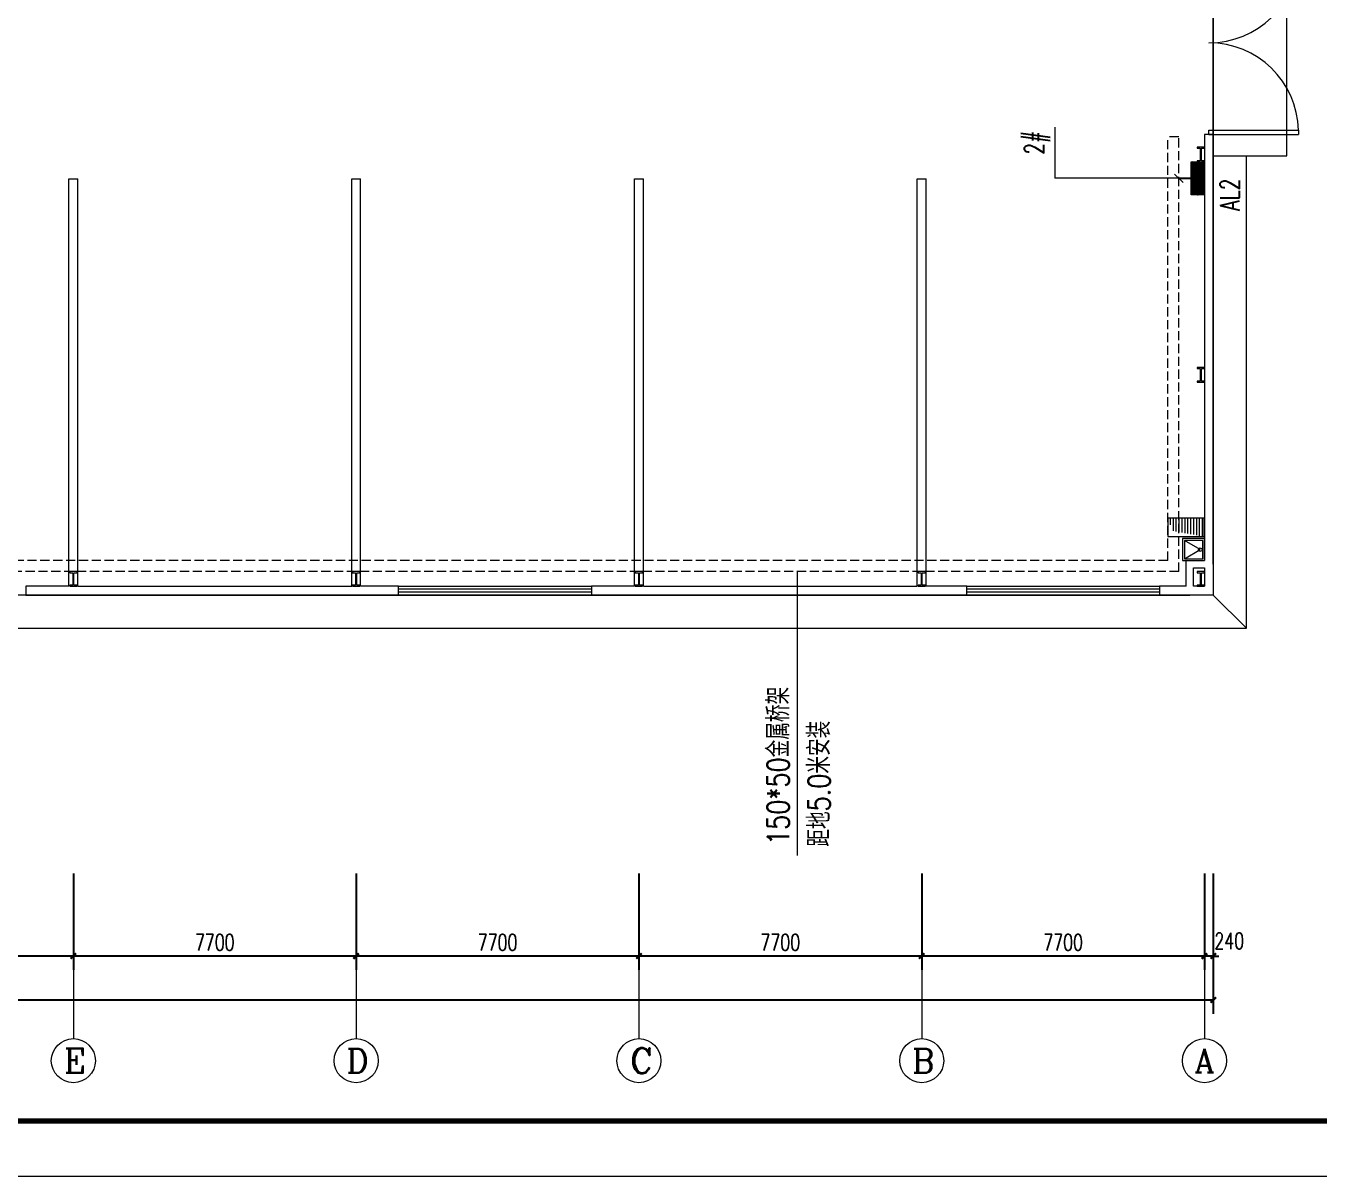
# Model space of a CAD drawing. Header units: inches. Extents: x -3272461 to -2504170, y 403793 to 1071042.
# Drawn here: x -2706341 to -2671127, y 784131 to 815455 of the extents above; entities that cross this region are included whole.
import ezdxf

# ---------------------------------------------------------------- set-up
doc = ezdxf.new("R2010")
doc.units = ezdxf.units.IN
doc.header["$LTSCALE"] = 1000
doc.header["$MEASUREMENT"] = 0
doc.header["$PDSIZE"] = -5
doc.linetypes.add('DASH', pattern=[0.35, 0.25, -0.1])
doc.layers.get('0').update_dxf_attribs({"lineweight": 18})
for name, color, linetype, lineweight in [('AXIS', 30, 'Continuous', 18), ('EQUIP', 3, 'Continuous', 18), ('EQUIP-箱柜', 3, 'Continuous', 18), ('jc', 8, 'Continuous', 18), ('PUB_TITLE', 153, 'Continuous', 18), ('TEL_TEXT', 7, 'Continuous', 18), ('TQ', 3, 'Continuous', 18), ('WIRE-照明', 1, 'Continuous', 18), ('桥架', 7, 'DASH', 18)]:
    doc.layers.add(name, color=color, linetype=linetype, lineweight=lineweight)
doc.styles.add('_HZTXT', font='simplex.shx', dxfattribs={"width": 0.8, "bigfont": 'hztxt.shx'})
doc.styles.add('_TCH_AXIS', font='complex.shx', dxfattribs={"bigfont": 'gbcbig.shx'})
doc.styles.add('_TCH_DIM', font='simplex.shx', dxfattribs={"width": 0.7, "bigfont": 'gbcbig.shx'})
doc.styles.add('_TCH_DIM_T3', font='simplex.shx', dxfattribs={"width": 0.705882, "bigfont": 'gbcbig.shx'})
doc.styles.add('_TCH_LABEL', font='complex.shx', dxfattribs={"bigfont": 'gbcbig.shx'})
doc.dimstyles.new('_TCH_ARCH&&150', dxfattribs={"dimtxt": 446.25, "dimasz": 150, "dimexe": 375, "dimexo": 450, "dimgap": 150, "dimtad": 1, "dimdec": 0, "dimzin": 0, "dimdsep": 46, "dimtxsty": '_TCH_DIM_T3', "dimblk": 'ARCHTICK', "dimcen": 0.09, "dimdle": 300, "dimclrt": 7, "dimazin": 2, "dimtfac": 1, "dimtdec": 0, "dimtix": 1, "dimtmove": 2, "dimatfit": 3, "dimfxl": 1, "dimtolj": 1, "dimarcsym": 0})

# ---------------------------------------------------------------- blocks, each defined once
blk = doc.blocks.new('_ArchTick_0')
at = {"color": 0, "linetype": 'ByBlock'}
blk.add_lwpolyline([(-0.5, -0.5, 0.4, 0.4, 0), (0.5, 0.5, 0.4, 0.4, 0)], format="xyseb", dxfattribs=at)
blk = doc.blocks.new('*X94')
at = {"layer": 'AXIS', "color": 0, "lineweight": -2}
for p, q in [((-2743788, 792374), (-2743788, 788549)), ((-2674008, 792374), (-2674008, 788549)), ((-2674008, 788924), (-2743788, 788924))]:
    blk.add_line(p, q, dxfattribs=at)
at = {"layer": 'AXIS', "color": 0, "lineweight": -2, "xscale": 150, "yscale": 150, "zscale": 150, "rotation": 180}
blk.add_blockref('_ArchTick_0', (-2743788, 788924), dxfattribs=at)
at = {"layer": 'AXIS', "color": 0, "lineweight": -2, "xscale": 150, "yscale": 150, "zscale": 150}
blk.add_blockref('_ArchTick_0', (-2674008, 788924), dxfattribs=at)
at = {"layer": 'AXIS', "color": 7, "insert": (-2708898, 789298), "char_height": 446.2, "width": 2115, "attachment_point": 5, "style": '_TCH_DIM_T3'}
blk.add_mtext('69780', dxfattribs=at)
blk = doc.blocks.new('_ARCHTICK')
at = {"color": 0, "linetype": 'ByBlock', "const_width": 0.4}
blk.add_lwpolyline([(-0.5, -0.5), (0.5, 0.5)], dxfattribs=at)
blk = doc.blocks.new('*X95')
at = {"layer": 'AXIS', "color": 0, "lineweight": -2}
for p, q in [((-2674248, 792374), (-2674248, 789749)), ((-2674008, 792374), (-2674008, 789749)), ((-2674248, 790124), (-2674398, 790124)), ((-2674008, 790124), (-2674248, 790124)), ((-2674008, 790124), (-2673858, 790124))]:
    blk.add_line(p, q, dxfattribs=at)
at = {"layer": 'AXIS', "color": 0, "lineweight": -2, "xscale": 150, "yscale": 150, "zscale": 150}
blk.add_blockref('_ArchTick_0', (-2674248, 790124), dxfattribs=at)
at = {"layer": 'AXIS', "color": 0, "lineweight": -2, "xscale": 150, "yscale": 150, "zscale": 150, "rotation": 180}
blk.add_blockref('_ArchTick_0', (-2674008, 790124), dxfattribs=at)
at = {"layer": 'AXIS', "color": 7, "insert": (-2673574, 790537), "char_height": 446.2, "width": 1215, "attachment_point": 5, "style": '_TCH_DIM_T3'}
blk.add_mtext('240', dxfattribs=at)
blk = doc.blocks.new('*X96')
at = {"layer": 'AXIS', "color": 0, "lineweight": -2}
for p, q in [((-2681948, 792374), (-2681948, 789749)), ((-2674248, 792374), (-2674248, 789749)), ((-2674248, 790124), (-2681948, 790124))]:
    blk.add_line(p, q, dxfattribs=at)
at = {"layer": 'AXIS', "color": 0, "lineweight": -2, "xscale": 150, "yscale": 150, "zscale": 150, "rotation": 180}
blk.add_blockref('_ArchTick_0', (-2681948, 790124), dxfattribs=at)
at = {"layer": 'AXIS', "color": 0, "lineweight": -2, "xscale": 150, "yscale": 150, "zscale": 150}
blk.add_blockref('_ArchTick_0', (-2674248, 790124), dxfattribs=at)
at = {"layer": 'AXIS', "color": 7, "insert": (-2678098, 790498), "char_height": 446.2, "width": 1665, "attachment_point": 5, "style": '_TCH_DIM_T3'}
blk.add_mtext('7700', dxfattribs=at)
blk = doc.blocks.new('*X97')
at = {"layer": 'AXIS', "color": 0, "lineweight": -2}
for p, q in [((-2689648, 792374), (-2689648, 789749)), ((-2681948, 792374), (-2681948, 789749)), ((-2681948, 790124), (-2689648, 790124))]:
    blk.add_line(p, q, dxfattribs=at)
at = {"layer": 'AXIS', "color": 0, "lineweight": -2, "xscale": 150, "yscale": 150, "zscale": 150, "rotation": 180}
blk.add_blockref('_ArchTick_0', (-2689648, 790124), dxfattribs=at)
at = {"layer": 'AXIS', "color": 0, "lineweight": -2, "xscale": 150, "yscale": 150, "zscale": 150}
blk.add_blockref('_ArchTick_0', (-2681948, 790124), dxfattribs=at)
at = {"layer": 'AXIS', "color": 7, "insert": (-2685798, 790498), "char_height": 446.2, "width": 1665, "attachment_point": 5, "style": '_TCH_DIM_T3'}
blk.add_mtext('7700', dxfattribs=at)
blk = doc.blocks.new('*X98')
at = {"layer": 'AXIS', "color": 0, "lineweight": -2}
for p, q in [((-2697348, 792374), (-2697348, 789749)), ((-2689648, 792374), (-2689648, 789749)), ((-2689648, 790124), (-2697348, 790124))]:
    blk.add_line(p, q, dxfattribs=at)
at = {"layer": 'AXIS', "color": 0, "lineweight": -2, "xscale": 150, "yscale": 150, "zscale": 150, "rotation": 180}
blk.add_blockref('_ArchTick_0', (-2697348, 790124), dxfattribs=at)
at = {"layer": 'AXIS', "color": 0, "lineweight": -2, "xscale": 150, "yscale": 150, "zscale": 150}
blk.add_blockref('_ArchTick_0', (-2689648, 790124), dxfattribs=at)
at = {"layer": 'AXIS', "color": 7, "insert": (-2693498, 790498), "char_height": 446.2, "width": 1665, "attachment_point": 5, "style": '_TCH_DIM_T3'}
blk.add_mtext('7700', dxfattribs=at)
blk = doc.blocks.new('*X99')
at = {"layer": 'AXIS', "color": 0, "lineweight": -2}
for p, q in [((-2705048, 792374), (-2705048, 789749)), ((-2697348, 792374), (-2697348, 789749)), ((-2697348, 790124), (-2705048, 790124))]:
    blk.add_line(p, q, dxfattribs=at)
at = {"layer": 'AXIS', "color": 0, "lineweight": -2, "xscale": 150, "yscale": 150, "zscale": 150, "rotation": 180}
blk.add_blockref('_ArchTick_0', (-2705048, 790124), dxfattribs=at)
at = {"layer": 'AXIS', "color": 0, "lineweight": -2, "xscale": 150, "yscale": 150, "zscale": 150}
blk.add_blockref('_ArchTick_0', (-2697348, 790124), dxfattribs=at)
at = {"layer": 'AXIS', "color": 7, "insert": (-2701198, 790498), "char_height": 446.2, "width": 1665, "attachment_point": 5, "style": '_TCH_DIM_T3'}
blk.add_mtext('7700', dxfattribs=at)
blk = doc.blocks.new('*X100')
at = {"layer": 'AXIS', "color": 0, "lineweight": -2}
for p, q in [((-2712748, 792374), (-2712748, 789749)), ((-2705048, 792374), (-2705048, 789749)), ((-2705048, 790124), (-2712748, 790124))]:
    blk.add_line(p, q, dxfattribs=at)
at = {"layer": 'AXIS', "color": 0, "lineweight": -2, "xscale": 150, "yscale": 150, "zscale": 150, "rotation": 180}
blk.add_blockref('_ArchTick_0', (-2712748, 790124), dxfattribs=at)
at = {"layer": 'AXIS', "color": 0, "lineweight": -2, "xscale": 150, "yscale": 150, "zscale": 150}
blk.add_blockref('_ArchTick_0', (-2705048, 790124), dxfattribs=at)
at = {"layer": 'AXIS', "color": 7, "insert": (-2708898, 790498), "char_height": 446.2, "width": 1665, "attachment_point": 5, "style": '_TCH_DIM_T3'}
blk.add_mtext('7700', dxfattribs=at)
blk = doc.blocks.new('*X265')
at = {"color": 0}
for p, q in [((-250, 33), (-83, 200)), ((-250, 68), (-118, 200)), ((-250, 104), (-154, 200)), ((-250, 139), (-189, 200)), ((-250, 174), (-224, 200)), ((-247, 0), (-47, 200)), ((-212, 0), (-12, 200)), ((-177, 0), (23, 200)), ((-141, 0), (59, 200)), ((-106, 0), (94, 200)), ((-71, 0), (129, 200)), ((-35, 0), (165, 200)), ((0, 0), (200, 200)), ((35, 0), (235, 200)), ((71, 0), (250, 179)), ((106, 0), (250, 144)), ((141, 0), (250, 109)), ((177, 0), (250, 73)), ((212, 0), (250, 38)), ((247, 0), (250, 3))]:
    blk.add_line(p, q, dxfattribs=at)
blk = doc.blocks.new('$equip$00001421')
for p, q in [((0.75, 0.6), (-0.75, 0.6)), ((-0.75, 0.6), (-0.75, 0)), ((0.75, 0), (0.75, 0.6)), ((-0.75, 0), (0.75, 0))]:
    blk.add_line(p, q)
blk.add_lwpolyline([(-0.75, 0.3, 0.6, 0.6, 0), (0.75, 0.3, 0.6, 0.6, 0)], format="xyseb")
for p in [(0, 0.6), (-0.75, 0.3), (0, 0), (0.75, 0.3)]:
    blk.add_point(p)
at = {"xscale": 0.00300000000061118, "yscale": 0.00300000000061118, "zscale": 0.00300000000061118}
blk.add_blockref('*X265', (0, 0), dxfattribs=at)
at = {"style": '_TCH_LABEL', "flags": 1}
blk.add_attdef('A', (0, 0), '', height=0.00002, dxfattribs=at)
blk = doc.blocks.new('$DorLib2D$00000002')
for p, q in [((-0.5, 0), (-0.5, 0.4875)), ((-0.475, 0.4875), (-0.5, 0.4875)), ((-0.475, 0), (-0.475, 0.4875)), ((0.475, 0), (0.475, 0.4875)), ((0.475, 0.4875), (0.5, 0.4875)), ((0.5, 0), (0.5, 0.4875)), ((-0.5, 0), (-0.475, 0)), ((0.5, 0), (0.475, 0))]:
    blk.add_line(p, q)
at = {"lineweight": 13}
for centre, start, end in [((-0.4875, 0), 0, 88.53072), ((0.4875, 0), 91.46928, 180)]:
    blk.add_arc(centre, 0.4875, start, end, dxfattribs=at)
blk = doc.blocks.new('$WINLIB2D$00000001')
at = {"color": 0}
for points in [[(-0.5, 0.5), (-0.5, -0.5)], [(-0.5, 0.5), (0.5, 0.5)], [(0.5, -0.5), (0.5, 0.5)], [(0.5, 0.1667), (-0.5, 0.1667)], [(0.5, -0.1667), (-0.5, -0.1667)], [(-0.5, -0.5), (0.5, -0.5)]]:
    blk.add_lwpolyline(points, dxfattribs=at)

msp = doc.modelspace()

# ---------------------------------------------------------------- hatches: boundary and pattern name
at = {"layer": 'jc'}
h = msp.add_hatch(dxfattribs=at)
h.set_pattern_fill('ANSI31', color=256, style=0, pattern_type=0)
h.set_pattern_definition([(270, (0, 0), (79.375, -5e-14), [])])
h.paths.add_polyline_path([(-2674257.1, 802049.1), (-2674257.1, 801549.1), (-2675110.7, 801702), (-2675247.1, 802049.1)], flags=0)

# ---------------------------------------------------------------- linework, layer by layer
at = {"layer": 'AXIS'}
for p, q in [((-2674832.2, 811188.1), (-2675061.6, 811417.4)), ((-2705047.8, 792374.4), (-2705047.8, 787874.4)), ((-2697347.8, 792374.4), (-2697347.8, 787874.4)), ((-2689647.8, 792374.4), (-2689647.8, 787874.4)), ((-2681947.8, 792374.4), (-2681947.8, 787874.4)), ((-2674247.8, 792374.4), (-2674247.8, 787874.4))]:
    msp.add_line(p, q, dxfattribs=at)
for centre in [(-2705047.8, 787274.4), (-2697347.8, 787274.4), (-2689647.8, 787274.4), (-2681947.8, 787274.4), (-2674247.8, 787274.4)]:
    msp.add_circle(centre, 600, dxfattribs=at)
at = {"layer": 'EQUIP'}
for p, q in [((-2678323, 812693.7), (-2678323, 811302.7)), ((-2685339.3, 800593.4), (-2685339.3, 792862.8))]:
    msp.add_line(p, q, dxfattribs=at)
at = {"layer": 'jc'}
for p, q in [((-2674007.8, 812492.7), (-2674007.8, 817492.7)), ((-2674007.8, 812492.7), (-2674247.8, 812492.7)), ((-2674247.8, 812492.7), (-2674247.8, 800892.7)), ((-2674007.8, 800792.7), (-2674007.8, 812492.7)), ((-2674247.8, 812152.7), (-2674447.8, 812152.7)), ((-2674447.8, 812152.7), (-2674447.8, 812122.7)), ((-2674447.8, 812122.7), (-2674362.8, 812122.7)), ((-2674362.8, 812122.7), (-2674362.8, 811782.7)), ((-2674332.8, 811782.7), (-2674332.8, 812122.7)), ((-2674332.8, 812122.7), (-2674247.8, 812122.7)), ((-2674247.8, 812122.7), (-2674247.8, 812152.7)), ((-2674362.8, 811782.7), (-2674447.8, 811782.7)), ((-2674447.8, 811782.7), (-2674447.8, 811752.7)), ((-2674447.8, 811752.7), (-2674247.8, 811752.7)), ((-2674247.8, 811782.7), (-2674332.8, 811782.7)), ((-2674247.8, 811752.7), (-2674247.8, 811782.7)), ((-2705167.8, 800193.4), (-2705167.8, 811293.4)), ((-2705167.8, 811293.4), (-2704927.8, 811293.4)), ((-2704927.8, 800193.4), (-2704927.8, 811293.4)), ((-2697467.8, 800193.4), (-2697467.8, 811293.4)), ((-2697467.8, 811293.4), (-2697227.8, 811293.4)), ((-2697227.8, 800193.4), (-2697227.8, 811293.4)), ((-2689767.8, 800193.4), (-2689767.8, 811293.4)), ((-2689767.8, 811293.4), (-2689527.8, 811293.4)), ((-2689527.8, 800193.4), (-2689527.8, 811293.4)), ((-2682067.8, 800193.4), (-2682067.8, 811292.7)), ((-2682067.8, 811292.7), (-2681827.8, 811292.7)), ((-2681827.8, 800193.4), (-2681827.8, 811292.7)), ((-2674247.8, 806152.7), (-2674447.8, 806152.7)), ((-2674447.8, 806152.7), (-2674447.8, 806122.7)), ((-2674447.8, 806122.7), (-2674362.8, 806122.7)), ((-2674362.8, 806122.7), (-2674362.8, 805782.7)), ((-2674332.8, 805782.7), (-2674332.8, 806122.7)), ((-2674332.8, 806122.7), (-2674247.8, 806122.7)), ((-2674247.8, 806122.7), (-2674247.8, 806152.7)), ((-2674362.8, 805782.7), (-2674447.8, 805782.7)), ((-2674447.8, 805782.7), (-2674447.8, 805752.7)), ((-2674447.8, 805752.7), (-2674247.8, 805752.7)), ((-2674247.8, 805782.7), (-2674332.8, 805782.7)), ((-2674247.8, 805752.7), (-2674247.8, 805782.7)), ((-2674747.8, 800193.4), (-2674747.8, 800892.7)), ((-2674747.8, 800892.7), (-2674247.8, 800892.7)), ((-2674007.8, 800792.7), (-2674007.8, 799953.4)), ((-2704947.8, 800594), (-2705147.8, 800594)), ((-2705147.8, 800594), (-2705147.8, 800564)), ((-2705147.8, 800564), (-2705062.8, 800564)), ((-2705062.8, 800564), (-2705062.8, 800224)), ((-2705032.8, 800224), (-2705032.8, 800564)), ((-2705032.8, 800564), (-2704947.8, 800564)), ((-2704947.8, 800564), (-2704947.8, 800594)), ((-2697247.8, 800594), (-2697447.8, 800594)), ((-2697447.8, 800594), (-2697447.8, 800564)), ((-2697447.8, 800564), (-2697362.8, 800564)), ((-2697362.8, 800564), (-2697362.8, 800224)), ((-2697332.8, 800224), (-2697332.8, 800564)), ((-2697332.8, 800564), (-2697247.8, 800564)), ((-2697247.8, 800564), (-2697247.8, 800594)), ((-2689547.8, 800594), (-2689747.8, 800594)), ((-2689747.8, 800594), (-2689747.8, 800564)), ((-2689747.8, 800564), (-2689662.8, 800564)), ((-2689662.8, 800564), (-2689662.8, 800224)), ((-2689632.8, 800224), (-2689632.8, 800564)), ((-2689632.8, 800564), (-2689547.8, 800564)), ((-2689547.8, 800564), (-2689547.8, 800594)), ((-2681847.8, 800593.4), (-2682047.8, 800593.4)), ((-2682047.8, 800593.4), (-2682047.8, 800563.4)), ((-2682047.8, 800563.4), (-2681962.8, 800563.4)), ((-2681962.8, 800563.4), (-2681962.8, 800223.4)), ((-2681932.8, 800223.4), (-2681932.8, 800563.4)), ((-2681932.8, 800563.4), (-2681847.8, 800563.4)), ((-2681847.8, 800563.4), (-2681847.8, 800593.4)), ((-2674547.8, 800193.4), (-2674547.8, 800692.7)), ((-2674547.8, 800692.7), (-2674247.8, 800692.7)), ((-2674247.8, 800593.4), (-2674447.8, 800593.4)), ((-2674447.8, 800593.4), (-2674447.8, 800563.4)), ((-2674447.8, 800563.4), (-2674362.8, 800563.4)), ((-2674362.8, 800563.4), (-2674362.8, 800223.4)), ((-2674332.8, 800223.4), (-2674332.8, 800563.4)), ((-2674332.8, 800563.4), (-2674247.8, 800563.4)), ((-2674247.8, 800692.7), (-2674247.8, 800193.4)), ((-2674247.8, 800563.4), (-2674247.8, 800593.4)), ((-2705167.8, 800193.4), (-2706341.1, 800193.4)), ((-2706341.1, 800193.4), (-2706341.1, 799953.4)), ((-2705062.8, 800224), (-2705147.8, 800224)), ((-2705147.8, 800224), (-2705147.8, 800194)), ((-2705147.8, 800194), (-2704947.8, 800194)), ((-2704947.8, 800224), (-2705032.8, 800224)), ((-2704947.8, 800194), (-2704947.8, 800224)), ((-2704927.8, 800193.4), (-2697467.8, 800193.4)), ((-2697362.8, 800224), (-2697447.8, 800224)), ((-2697447.8, 800224), (-2697447.8, 800194)), ((-2697447.8, 800194), (-2697247.8, 800194)), ((-2697247.8, 800224), (-2697332.8, 800224)), ((-2697247.8, 800194), (-2697247.8, 800224)), ((-2696191.1, 800193.4), (-2697227.8, 800193.4)), ((-2696191.1, 799953.4), (-2696191.1, 800193.4)), ((-2689767.8, 800193.4), (-2690941.1, 800193.4)), ((-2690941.1, 800193.4), (-2690941.1, 799953.4)), ((-2689662.8, 800224), (-2689747.8, 800224)), ((-2689747.8, 800224), (-2689747.8, 800194)), ((-2689747.8, 800194), (-2689547.8, 800194)), ((-2689547.8, 800224), (-2689632.8, 800224)), ((-2689547.8, 800194), (-2689547.8, 800224)), ((-2689527.8, 800193.4), (-2682067.8, 800193.4)), ((-2681962.8, 800223.4), (-2682047.8, 800223.4)), ((-2682047.8, 800223.4), (-2682047.8, 800193.4)), ((-2682047.8, 800193.4), (-2681847.8, 800193.4)), ((-2681847.8, 800223.4), (-2681932.8, 800223.4)), ((-2681847.8, 800193.4), (-2681847.8, 800223.4)), ((-2680722.8, 800193.4), (-2681827.8, 800193.4)), ((-2680722.8, 799953.4), (-2680722.8, 800193.4)), ((-2674747.8, 800193.4), (-2675472.8, 800193.4)), ((-2675472.8, 800193.4), (-2675472.8, 799953.4)), ((-2674247.8, 800193.4), (-2674547.8, 800193.4)), ((-2674362.8, 800223.4), (-2674447.8, 800223.4)), ((-2674447.8, 800223.4), (-2674447.8, 800193.4)), ((-2674447.8, 800193.4), (-2674247.8, 800193.4)), ((-2674247.8, 800223.4), (-2674332.8, 800223.4)), ((-2674247.8, 800193.4), (-2674247.8, 800223.4)), ((-2706341.1, 799953.4), (-2705047.8, 799953.4)), ((-2705047.8, 799953.4), (-2697347.8, 799953.4)), ((-2697347.8, 799953.4), (-2696191.1, 799953.4)), ((-2690941.1, 799953.4), (-2689647.8, 799953.4)), ((-2689647.8, 799953.4), (-2681947.8, 799953.4)), ((-2681947.8, 799953.4), (-2680722.8, 799953.4)), ((-2675472.8, 799953.4), (-2674647.8, 799953.4)), ((-2674007.8, 799953.4), (-2674647.8, 799953.4)), ((-2673107.8, 799053.4), (-2674007.8, 799953.4))]:
    msp.add_line(p, q, dxfattribs=at)
for points in [[(-2743787.8, 799953.4), (-2743787.8, 835953.4), (-2674007.8, 835953.4), (-2674007.8, 799953.4)], [(-2672007.8, 811912.7), (-2672007.8, 817992.7), (-2674007.8, 817992.7), (-2674007.8, 811912.7)], [(-2675247.1, 801549.1), (-2674257.1, 801549.1), (-2674257.1, 802049.1), (-2675247.1, 802049.1)], [(-2674247.1, 800892.7), (-2674247.1, 801492.7), (-2674847.1, 801492.7), (-2674847.1, 800892.7)], [(-2674297.1, 800942.7), (-2674297.1, 801442.7), (-2674797.1, 801442.7), (-2674797.1, 800942.7)]]:
    msp.add_lwpolyline(points, close=True, dxfattribs=at)
for points in [[(-2744687.8, 811912.7), (-2744687.8, 799053.4), (-2673107.8, 799053.4), (-2673107.8, 811912.7)], [(-2674797.1, 800942.7), (-2674363.9, 801192.7), (-2674797.1, 801442.7)]]:
    msp.add_lwpolyline(points, dxfattribs=at)
msp.add_circle((-2674363.9, 801189.4), 50, dxfattribs=at)
at = {"layer": 'PUB_TITLE'}
msp.add_lwpolyline([(-2649994.3, 784130.6), (-2649994.3, 847130.6), (-2761444.3, 847130.6), (-2761444.3, 784130.6)], close=True, dxfattribs=at)
msp.add_lwpolyline([(-2651494.3, 785630.6, 150, 150, 0), (-2651494.3, 845630.6, 150, 150, 0), (-2757694.3, 845630.6, 150, 150, 0), (-2757694.3, 785630.6, 150, 150, 0)], format="xyseb", close=True, dxfattribs=at)
at = {"layer": 'TQ'}
msp.add_line((-2674946.9, 811302.7), (-2678323, 811302.7), dxfattribs=at)
at = {"layer": 'WIRE-照明', "linetype": 'Continuous'}
msp.add_lwpolyline([(-2674607.8, 811302.7, 60, 60, 0), (-2674946.9, 811302.7, 60, 60, 0)], format="xyseb", dxfattribs=at)
at = {"layer": '桥架'}
for p, q in [((-2675248, 800893.6), (-2675248, 812433)), ((-2674946.9, 812433), (-2675248, 812433)), ((-2674947.8, 800593.4), (-2674947.8, 812433)), ((-2675248, 800893.6), (-2742547.2, 800893.6)), ((-2674947.8, 800593.4), (-2742847.4, 800593.4))]:
    msp.add_line(p, q, dxfattribs=at)

# ---------------------------------------------------------------- block references
at = {"layer": 'EQUIP-箱柜', "xscale": -599.9999999999998, "yscale": 599.9999999999998, "zscale": 599.9999999999998, "rotation": 90}
msp.add_blockref('$equip$00001421', (-2674247.8, 811302.7), dxfattribs=at)
at = {"layer": 'jc', "xscale": -5000, "yscale": -5000, "zscale": 240, "rotation": 90}
msp.add_blockref('$DorLib2D$00000002', (-2674127.8, 814992.7), dxfattribs=at)
at = {"layer": 'jc', "xscale": 5250, "yscale": -240, "zscale": 240}
for p in [(-2693566.1, 800073.4), (-2678097.8, 800073.4)]:
    msp.add_blockref('$WINLIB2D$00000001', p, dxfattribs=at)

# ---------------------------------------------------------------- texts
at = {"layer": 'AXIS', "color": 7, "style": '_TCH_AXIS'}
for s, height, p in [('E', 668.2, (-2705302.3, 786940.3)), ('D', 652.9, (-2697612, 786948)), ('C', 683.5, (-2689891.9, 786932.6)), ('B', 652.9, (-2682212, 786948)), ('A', 637.8, (-2674521.1, 786955.5))]:
    msp.add_text(s, height=height, dxfattribs=at).set_placement(p)
at = {"layer": 'EQUIP', "style": '_HZTXT', "width": 0.8}
for s, p in [('150*50金属桥架', (-2685554, 793149)), ('距地5.0米安装', (-2684441.8, 793103.1))]:
    msp.add_text(s, height=600, rotation=90, dxfattribs=at).set_placement(p)
at = {"layer": 'TEL_TEXT', "style": '_TCH_DIM', "width": 0.705882}
for s, p in [('2#', (-2678621.7, 811949.1)), ('AL2', (-2673296.4, 810421.8))]:
    msp.add_text(s, height=525, rotation=90, dxfattribs=at).set_placement(p)

# ---------------------------------------------------------------- dimensions: what is measured, and where the dimension line sits
at = {"layer": 'AXIS'}
for base, p1, p2, picture, middle in [((-2743787.8, 788924.4), (-2674007.8, 793874.4), (-2743787.8, 793874.4), '*X94', (-2708897.8, 789297.5)), ((-2712747.8, 790124.4), (-2705047.8, 793874.4), (-2712747.8, 793874.4), '*X100', (-2708897.8, 790497.5)), ((-2705047.8, 790124.4), (-2697347.8, 793874.4), (-2705047.8, 793874.4), '*X99', (-2701197.8, 790497.5)), ((-2697347.8, 790124.4), (-2689647.8, 793874.4), (-2697347.8, 793874.4), '*X98', (-2693497.8, 790497.5)), ((-2689647.8, 790124.4), (-2681947.8, 793874.4), (-2689647.8, 793874.4), '*X97', (-2685797.8, 790497.5)), ((-2681947.8, 790124.4), (-2674247.8, 793874.4), (-2681947.8, 793874.4), '*X96', (-2678097.8, 790497.5))]:
    dim = msp.add_linear_dim(base=base, p1=p1, p2=p2, angle=180, dimstyle='_TCH_ARCH&&150', override={"dimexo": 1500, "dimsah": 1, "dimtzin": 0}, dxfattribs=at)
    dim.commit()
    dim.dimension.update_dxf_attribs({"geometry": picture, "text_midpoint": middle})
dim = msp.add_linear_dim(base=(-2674247.8, 790124.4), p1=(-2674007.8, 793874.4), p2=(-2674247.8, 793874.4), angle=180, dimstyle='_TCH_ARCH&&150', override={"dimexo": 1500, "dimsah": 1, "dimtzin": 0}, dxfattribs=at)
dim.commit()
dim.dimension.update_dxf_attribs({"geometry": '*X95', "text_midpoint": (-2673574.3, 790536.9), "dimtype": 160})

doc.saveas('drawing.dxf')
